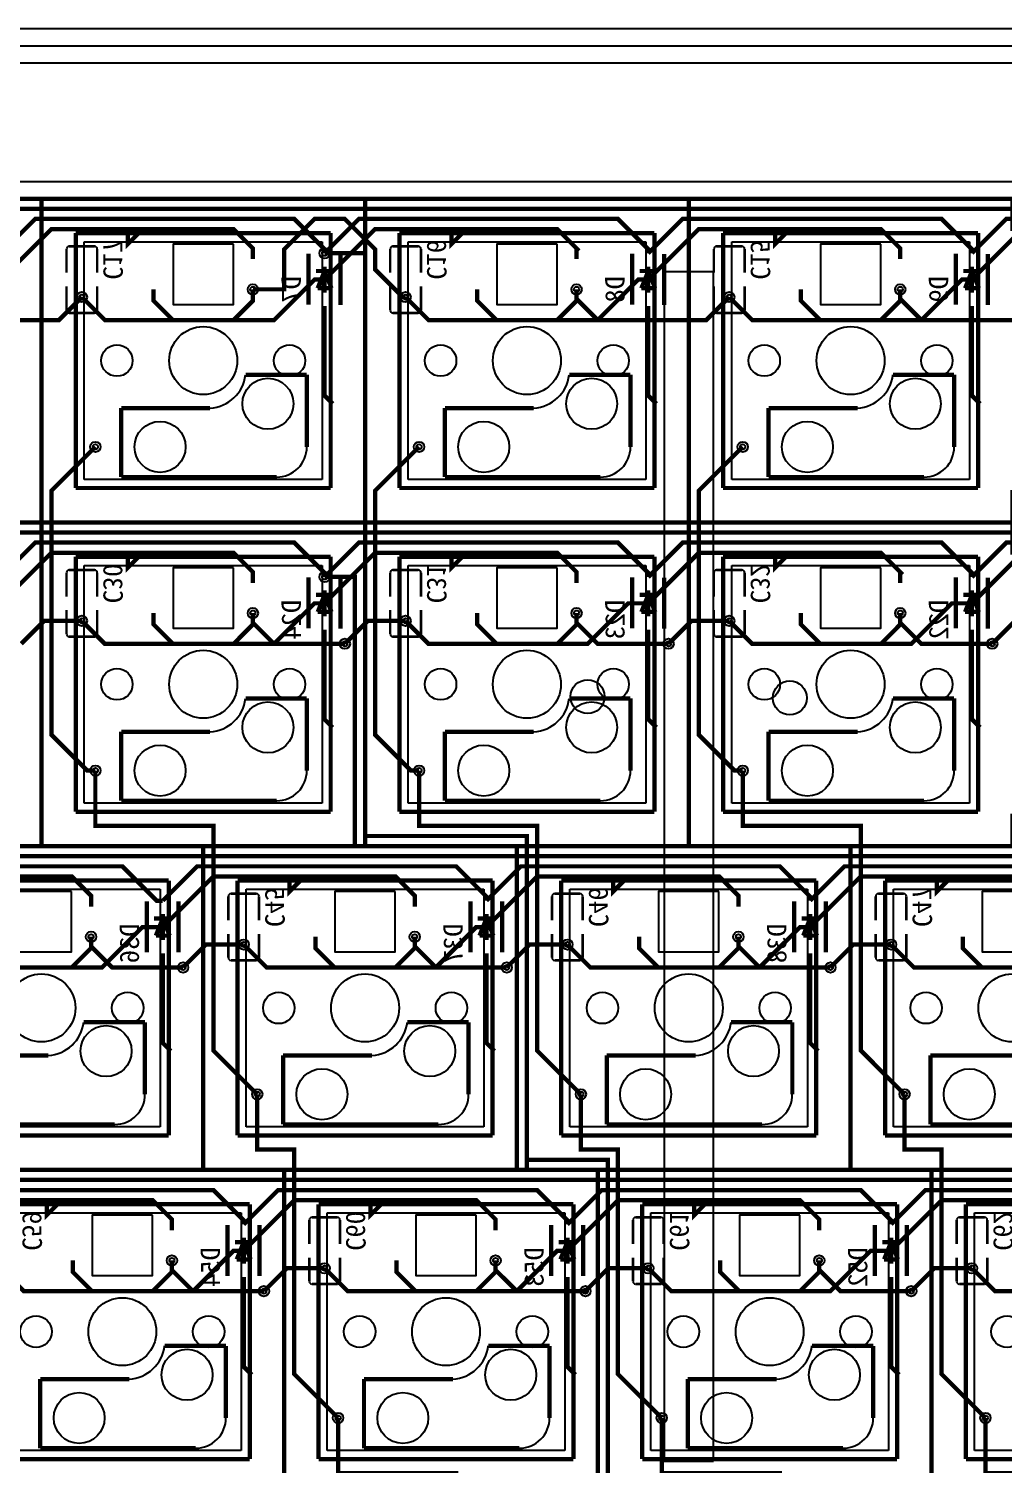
# Model space of a CAD drawing. Extents: x -401 to 1070, y -422 to 1263.
# Drawn here: x -277.2 to -219.9, y 740.5 to 825 of the extents above; entities that cross this region are included whole.
import ezdxf

# ---------------------------------------------------------------- set-up
doc = ezdxf.new("R2010")
doc.units = 0
doc.header["$MEASUREMENT"] = 0
for name, color, linetype, true_color in [('BoardOutLine', 6, 'Continuous', 0xff00ff), ('BottomLayer', 5, 'Continuous', 0x0000ff), ('BottomSilkLayer', 7, 'Continuous', 0x66cc33), ('Document', 7, 'Continuous', 0xffffff), ('Hole', 7, 'Continuous', 0x222222), ('Multi-Layer', 7, 'Continuous', 0xc0c0c0), ('TopLayer', 1, 'Continuous', 0xff0000), ('TopSilkLayer', 7, 'Continuous', 0xffcc00)]:
    doc.layers.add(name, color=color, linetype=linetype, true_color=true_color)

msp = doc.modelspace()

# ---------------------------------------------------------------- linework, layer by layer
at = {"linetype": 'Continuous'}
for p, q in [((-80.998, 825.002), (-395.809, 825.002)), ((-80.998, 825.002), (-395.809, 825.002)), ((-129.661, 825.002), (-395.809, 825.002)), ((-129.661, 825.002), (-395.809, 825.002)), ((-129.661, 825.002), (-395.809, 825.002)), ((-395.809, 824.003), (-80.998, 824.003)), ((-390.809, 816.003), (-129.661, 816.003)), ((-239.853, 810.692), (-239.853, 740.692)), ((-236.953, 810.692), (-239.853, 810.692)), ((-236.953, 740.692), (-236.953, 810.692)), ((-239.853, 740.692), (-236.953, 740.692))]:
    msp.add_line(p, q, dxfattribs=at)
at = {"color": 0}
for p, q in [((-395.809, 823.003), (-80.998, 823.003)), ((-86.002, 814.998), (-390.804, 814.998)), ((-86.002, 814.998), (-390.804, 814.998)), ((-86.002, 814.998), (-390.804, 814.998)), ((-273.975, 812.467), (-259.984, 812.467)), ((-273.975, 798.477), (-273.975, 812.467)), ((-259.984, 812.467), (-259.984, 798.477)), ((-254.924, 812.467), (-240.934, 812.467)), ((-254.924, 798.477), (-254.924, 812.467)), ((-240.934, 812.467), (-240.934, 798.477)), ((-235.874, 812.467), (-221.884, 812.467)), ((-235.874, 798.477), (-235.874, 812.467)), ((-221.884, 812.467), (-221.884, 798.477)), ((-259.984, 798.477), (-273.975, 798.477)), ((-240.934, 798.477), (-254.924, 798.477)), ((-221.884, 798.477), (-235.874, 798.477)), ((-273.975, 793.418), (-259.984, 793.418)), ((-273.975, 779.427), (-273.975, 793.418)), ((-259.984, 793.418), (-259.984, 779.427)), ((-254.924, 793.418), (-240.934, 793.418)), ((-254.924, 779.427), (-254.924, 793.418)), ((-240.934, 793.418), (-240.934, 779.427)), ((-235.874, 793.418), (-221.884, 793.418)), ((-235.874, 779.427), (-235.874, 793.418)), ((-221.884, 793.418), (-221.884, 779.427)), ((-259.984, 779.427), (-273.975, 779.427)), ((-240.934, 779.427), (-254.924, 779.427)), ((-221.884, 779.427), (-235.874, 779.427)), ((-283.5, 774.367), (-269.509, 774.367)), ((-269.509, 774.367), (-269.509, 760.377)), ((-264.45, 774.367), (-250.459, 774.367)), ((-264.45, 760.377), (-264.45, 774.367)), ((-250.459, 774.367), (-250.459, 760.377)), ((-245.399, 774.367), (-231.409, 774.367)), ((-245.399, 760.377), (-245.399, 774.367)), ((-231.409, 774.367), (-231.409, 760.377)), ((-226.349, 774.367), (-212.359, 774.367)), ((-226.349, 760.377), (-226.349, 774.367)), ((-269.509, 760.377), (-283.5, 760.377)), ((-250.459, 760.377), (-264.45, 760.377)), ((-231.409, 760.377), (-245.399, 760.377)), ((-212.359, 760.377), (-226.349, 760.377)), ((-278.736, 755.318), (-264.746, 755.318)), ((-264.746, 755.318), (-264.746, 741.327)), ((-259.686, 755.318), (-245.696, 755.318)), ((-259.686, 741.327), (-259.686, 755.318)), ((-245.696, 755.318), (-245.696, 741.327)), ((-240.636, 755.318), (-226.646, 755.318)), ((-240.636, 741.327), (-240.636, 755.318)), ((-226.646, 755.318), (-226.646, 741.327)), ((-221.586, 755.318), (-207.596, 755.318)), ((-221.586, 741.327), (-221.586, 755.318)), ((-264.746, 741.327), (-278.736, 741.327)), ((-245.696, 741.327), (-259.686, 741.327)), ((-226.646, 741.327), (-240.636, 741.327)), ((-207.596, 741.327), (-221.586, 741.327))]:
    msp.add_line(p, q, dxfattribs=at)
at = {"linetype": 'Continuous'}
for centre in [(-244.353, 785.692), (-232.453, 785.615)]:
    msp.add_circle(centre, 1, dxfattribs=at)
at = {"layer": 'BoardOutLine', "const_width": 0.254}
msp.add_lwpolyline([(-390.801, 814.997), (-390.801, 814.997), (-86.001, 814.997)], dxfattribs=at)
at = {"layer": 'BottomLayer', "const_width": 0.254}
for points in [[(-378.358, 811.442), (-375.397, 814.402), (-125.884, 814.402)], [(-278.883, 811.785), (-276.861, 813.807), (-261.619, 813.807), (-259.833, 812.021), (-259.833, 811.785)], [(-259.833, 811.785), (-257.81, 813.807), (-242.568, 813.807), (-240.782, 812.021), (-240.782, 811.785)], [(-240.782, 811.785), (-238.76, 813.807), (-223.518, 813.807), (-221.732, 812.021), (-221.732, 811.785)], [(-221.732, 811.785), (-219.71, 813.807), (-204.467, 813.807), (-202.681, 812.021), (-202.681, 811.785)], [(-288.948, 809.664), (-288.948, 808.989), (-287.813, 807.854), (-281.86, 807.854), (-279.478, 810.235), (-278.883, 810.235), (-275.906, 813.212), (-265.19, 813.212), (-264.056, 812.077), (-264.056, 811.442)], [(-269.898, 809.664), (-269.898, 808.989), (-268.762, 807.854), (-262.809, 807.854), (-260.428, 810.235), (-259.833, 810.235), (-256.856, 813.212), (-246.14, 813.212), (-244.949, 812.021), (-245.005, 811.965), (-245.005, 811.442)], [(-250.847, 809.664), (-250.847, 808.989), (-249.712, 807.854), (-243.759, 807.854), (-241.377, 810.235), (-240.782, 810.235), (-237.806, 813.212), (-227.09, 813.212), (-225.955, 812.077), (-225.955, 811.442)], [(-231.797, 809.664), (-231.797, 808.989), (-230.662, 807.854), (-224.708, 807.854), (-222.327, 810.235), (-221.732, 810.235), (-218.755, 813.212), (-208.039, 813.212), (-206.904, 812.077), (-206.904, 811.442)], [(-259.357, 802.933), (-259.833, 803.409), (-259.833, 808.685)], [(-240.306, 802.933), (-240.782, 803.409), (-240.782, 808.685)], [(-221.256, 802.933), (-221.732, 803.409), (-221.732, 808.685)], [(-378.358, 792.391), (-375.397, 795.352), (-106.834, 795.352)], [(-288.948, 790.613), (-288.948, 789.938), (-287.813, 788.803), (-282.455, 788.803), (-280.074, 791.185), (-278.883, 791.185), (-275.906, 794.161), (-265.19, 794.161), (-264.056, 793.026), (-264.056, 792.391)], [(-278.883, 792.735), (-276.861, 794.757), (-261.619, 794.757), (-259.833, 792.971), (-259.833, 792.735)], [(-269.898, 790.613), (-269.898, 789.939), (-268.762, 788.803), (-262.809, 788.803), (-260.428, 791.185), (-259.833, 791.185), (-256.856, 794.161), (-246.14, 794.161), (-245.005, 793.026), (-245.005, 792.391)], [(-259.833, 792.735), (-257.811, 794.757), (-242.568, 794.757), (-240.782, 792.971), (-240.782, 792.735)], [(-250.847, 790.613), (-250.847, 789.938), (-249.712, 788.803), (-244.354, 788.803), (-241.973, 791.185), (-240.782, 791.185), (-237.806, 794.161), (-227.09, 794.161), (-225.899, 792.971), (-225.955, 792.915), (-225.955, 792.391)], [(-240.782, 792.735), (-238.76, 794.757), (-223.518, 794.757), (-221.732, 792.971), (-221.732, 792.735)], [(-231.797, 790.613), (-231.797, 789.938), (-230.662, 788.803), (-225.304, 788.803), (-222.922, 791.185), (-221.732, 791.185), (-218.755, 794.161), (-208.039, 794.161), (-206.904, 793.026), (-206.904, 792.391)], [(-221.732, 792.735), (-219.71, 794.757), (-204.467, 794.757), (-202.681, 792.971), (-202.681, 792.735)], [(-274.12, 790.155), (-276.341, 790.155), (-277.692, 788.803)], [(-255.07, 790.155), (-257.291, 790.155), (-258.642, 788.803)], [(-236.02, 790.155), (-238.24, 790.155), (-239.592, 788.803)], [(-216.969, 790.155), (-219.19, 790.155), (-220.541, 788.803)], [(-259.357, 783.882), (-259.833, 784.358), (-259.833, 789.635)], [(-240.306, 783.882), (-240.782, 784.358), (-240.782, 789.635)], [(-221.256, 783.882), (-221.732, 784.358), (-221.732, 789.635)], [(-373.595, 773.341), (-370.635, 776.302), (-105.643, 776.302), (-105.643, 767.967)], [(-288.408, 773.684), (-286.386, 775.706), (-271.739, 775.706), (-269.717, 773.684), (-269.358, 773.684)], [(-269.358, 773.684), (-267.336, 775.706), (-252.093, 775.706), (-250.307, 773.92), (-250.307, 773.684)], [(-250.307, 773.684), (-248.285, 775.706), (-233.043, 775.706), (-231.257, 773.92), (-231.257, 773.684)], [(-231.257, 773.684), (-229.235, 775.706), (-213.993, 775.706), (-212.207, 773.92), (-212.207, 773.684)], [(-298.473, 771.563), (-298.473, 770.888), (-297.338, 769.753), (-291.98, 769.753), (-289.599, 772.134), (-288.408, 772.134), (-285.432, 775.111), (-274.716, 775.111), (-273.581, 773.976), (-273.581, 773.341)], [(-279.423, 771.563), (-279.423, 770.888), (-278.288, 769.753), (-272.93, 769.753), (-270.548, 772.134), (-269.358, 772.134), (-266.381, 775.111), (-255.665, 775.111), (-254.53, 773.976), (-254.53, 773.341)], [(-260.372, 771.563), (-260.372, 770.888), (-259.237, 769.753), (-253.284, 769.753), (-250.903, 772.134), (-250.307, 772.134), (-247.331, 775.111), (-236.615, 775.111), (-235.48, 773.976), (-235.48, 773.341)], [(-241.322, 771.563), (-241.322, 770.888), (-240.187, 769.753), (-234.234, 769.753), (-231.852, 772.134), (-231.257, 772.134), (-228.28, 775.111), (-217.564, 775.111), (-216.43, 773.976), (-216.43, 773.341)], [(-222.272, 771.563), (-222.272, 770.888), (-221.136, 769.753), (-215.183, 769.753), (-212.802, 772.134), (-212.207, 772.134), (-209.23, 775.111), (-198.514, 775.111), (-197.379, 773.976), (-197.379, 773.341)], [(-268.882, 764.832), (-269.358, 765.308), (-269.358, 770.584)], [(-264.595, 771.104), (-266.816, 771.104), (-268.167, 769.753)], [(-249.831, 764.832), (-250.307, 765.308), (-250.307, 770.584)], [(-245.545, 771.104), (-247.765, 771.104), (-249.117, 769.753)], [(-230.781, 764.832), (-231.257, 765.308), (-231.257, 770.584)], [(-226.494, 771.104), (-228.715, 771.104), (-230.066, 769.753)], [(-371.214, 754.29), (-368.253, 757.251), (-105.643, 757.251), (-105.643, 749.512)], [(-293.711, 752.512), (-293.711, 751.838), (-292.575, 750.703), (-287.218, 750.703), (-284.836, 753.084), (-283.646, 753.084), (-280.669, 756.061), (-269.953, 756.061), (-268.818, 754.925), (-268.818, 754.29)], [(-283.646, 754.634), (-281.623, 756.656), (-266.381, 756.656), (-264.595, 754.87), (-264.595, 754.634)], [(-274.66, 752.512), (-274.66, 751.838), (-273.525, 750.703), (-267.572, 750.703), (-265.19, 753.084), (-264.595, 753.084), (-261.619, 756.061), (-250.903, 756.061), (-249.768, 754.925), (-249.768, 754.29)], [(-264.595, 754.634), (-262.573, 756.656), (-247.331, 756.656), (-245.545, 754.87), (-245.545, 754.634)], [(-255.61, 752.512), (-255.61, 751.838), (-254.475, 750.703), (-248.521, 750.703), (-246.14, 753.084), (-245.545, 753.084), (-242.568, 756.061), (-231.852, 756.061), (-230.717, 754.926), (-230.717, 754.29)], [(-245.545, 754.634), (-243.523, 756.656), (-228.28, 756.656), (-226.494, 754.87), (-226.494, 754.634)], [(-236.559, 752.512), (-236.559, 751.838), (-235.424, 750.703), (-230.066, 750.703), (-227.685, 753.084), (-226.494, 753.084), (-223.518, 756.061), (-212.802, 756.061), (-211.667, 754.925), (-211.667, 754.29)], [(-226.494, 754.634), (-224.472, 756.656), (-209.23, 756.656), (-207.444, 754.87), (-207.444, 754.634)], [(-259.833, 752.054), (-262.053, 752.054), (-263.405, 750.703)], [(-240.782, 752.054), (-243.131, 752.054), (-244.483, 750.703)], [(-221.732, 752.054), (-223.952, 752.054), (-225.304, 750.703)], [(-264.119, 745.781), (-264.595, 746.257), (-264.595, 751.534)], [(-245.069, 745.781), (-245.545, 746.258), (-245.545, 751.534)], [(-226.018, 745.781), (-226.494, 746.257), (-226.494, 751.534)]]:
    msp.add_lwpolyline(points, dxfattribs=at)
at = {"layer": 'BottomSilkLayer', "const_width": 0.254}
for points in [[(-271.421, 812.966), (-270.786, 812.966), (-271.421, 812.331), (-271.421, 812.966)], [(-252.371, 812.966), (-251.736, 812.966), (-252.371, 812.331), (-252.371, 812.966)], [(-233.321, 812.966), (-232.686, 812.966), (-233.321, 812.331), (-233.321, 812.966)], [(-271.421, 793.915), (-270.786, 793.915), (-271.421, 793.28), (-271.421, 793.915)], [(-252.371, 793.915), (-251.736, 793.915), (-252.371, 793.28), (-252.371, 793.915)], [(-233.321, 793.915), (-232.686, 793.915), (-233.321, 793.28), (-233.321, 793.915)], [(-261.896, 774.865), (-261.261, 774.865), (-261.896, 774.23), (-261.896, 774.865)], [(-242.846, 774.865), (-242.211, 774.865), (-242.846, 774.23), (-242.846, 774.865)], [(-223.795, 774.865), (-223.16, 774.865), (-223.795, 774.23), (-223.795, 774.865)], [(-276.184, 755.814), (-275.549, 755.814), (-276.184, 755.179), (-276.184, 755.814)], [(-257.134, 755.814), (-256.499, 755.814), (-257.134, 755.179), (-257.134, 755.814)], [(-238.083, 755.814), (-237.448, 755.814), (-238.083, 755.179), (-238.083, 755.814)]]:
    msp.add_lwpolyline(points, close=True, dxfattribs=at)
at = {"layer": 'BottomSilkLayer'}
for points, const_width in [([(-275.024, 810.636), (-275.024, 810.636), (-275.024, 812.046)], 0.152), ([(-274.872, 812.199), (-274.872, 812.199), (-273.369, 812.199)], 0.152), ([(-273.217, 812.046), (-273.217, 812.046), (-273.217, 810.636)], 0.152), ([(-255.974, 810.636), (-255.974, 810.636), (-255.974, 812.046)], 0.152), ([(-255.821, 812.199), (-255.821, 812.199), (-254.319, 812.199)], 0.152), ([(-254.166, 812.046), (-254.166, 812.046), (-254.166, 810.636)], 0.152), ([(-236.923, 810.636), (-236.923, 810.636), (-236.923, 812.046)], 0.152), ([(-236.771, 812.199), (-236.771, 812.199), (-235.268, 812.199)], 0.152), ([(-235.116, 812.046), (-235.116, 812.046), (-235.116, 810.636)], 0.152), ([(-260.779, 811.755), (-260.779, 811.755), (-260.779, 808.755)], 0.254), ([(-259.833, 810.997), (-259.833, 810.997), (-259.833, 809.473)], 0.254), ([(-258.899, 811.742), (-258.899, 811.742), (-258.899, 808.742)], 0.254), ([(-241.729, 811.755), (-241.729, 811.755), (-241.729, 808.755)], 0.254), ([(-240.782, 810.997), (-240.782, 810.997), (-240.782, 809.473)], 0.254), ([(-239.849, 811.742), (-239.849, 811.742), (-239.849, 808.742)], 0.254), ([(-222.678, 811.755), (-222.678, 811.755), (-222.678, 808.755)], 0.254), ([(-221.732, 810.997), (-221.732, 810.997), (-221.732, 809.473)], 0.254), ([(-220.799, 811.742), (-220.799, 811.742), (-220.799, 808.742)], 0.254), ([(-260.341, 810.743), (-260.341, 810.743), (-259.325, 810.743)], 0.254), ([(-259.833, 810.743), (-259.833, 810.743), (-260.239, 809.727)], 0.254), ([(-259.426, 809.727), (-259.426, 809.727), (-259.833, 810.743)], 0.254), ([(-241.29, 810.743), (-241.29, 810.743), (-240.274, 810.743)], 0.254), ([(-240.782, 810.743), (-240.782, 810.743), (-241.189, 809.727)], 0.254), ([(-240.376, 809.727), (-240.376, 809.727), (-240.782, 810.743)], 0.254), ([(-222.24, 810.743), (-222.24, 810.743), (-221.224, 810.743)], 0.254), ([(-221.732, 810.743), (-221.732, 810.743), (-222.138, 809.727)], 0.254), ([(-221.325, 809.727), (-221.325, 809.727), (-221.732, 810.743)], 0.254), ([(-275.024, 809.834), (-275.024, 809.834), (-275.024, 808.424)], 0.152), ([(-273.217, 808.424), (-273.217, 808.424), (-273.217, 809.834)], 0.152), ([(-260.239, 809.727), (-260.239, 809.727), (-259.426, 809.727)], 0.254), ([(-255.974, 809.834), (-255.974, 809.834), (-255.974, 808.424)], 0.152), ([(-254.166, 808.424), (-254.166, 808.424), (-254.166, 809.834)], 0.152), ([(-241.189, 809.727), (-241.189, 809.727), (-240.376, 809.727)], 0.254), ([(-236.923, 809.834), (-236.923, 809.834), (-236.923, 808.424)], 0.152), ([(-235.116, 808.424), (-235.116, 808.424), (-235.116, 809.834)], 0.152), ([(-222.138, 809.727), (-222.138, 809.727), (-221.325, 809.727)], 0.254), ([(-274.872, 808.272), (-274.872, 808.272), (-273.369, 808.272)], 0.152), ([(-255.821, 808.272), (-255.821, 808.272), (-254.319, 808.272)], 0.152), ([(-236.771, 808.272), (-236.771, 808.272), (-235.268, 808.272)], 0.152), ([(-275.024, 791.586), (-275.024, 791.586), (-275.024, 792.996)], 0.152), ([(-274.872, 793.148), (-274.872, 793.148), (-273.369, 793.148)], 0.152), ([(-273.217, 792.996), (-273.217, 792.996), (-273.217, 791.586)], 0.152), ([(-260.779, 792.705), (-260.779, 792.705), (-260.779, 789.705)], 0.254), ([(-258.899, 792.691), (-258.899, 792.691), (-258.899, 789.691)], 0.254), ([(-255.974, 791.586), (-255.974, 791.586), (-255.974, 792.996)], 0.152), ([(-255.821, 793.148), (-255.821, 793.148), (-254.319, 793.148)], 0.152), ([(-254.166, 792.996), (-254.166, 792.996), (-254.166, 791.586)], 0.152), ([(-241.729, 792.705), (-241.729, 792.705), (-241.729, 789.705)], 0.254), ([(-239.849, 792.691), (-239.849, 792.691), (-239.849, 789.691)], 0.254), ([(-236.923, 791.586), (-236.923, 791.586), (-236.923, 792.996)], 0.152), ([(-236.771, 793.148), (-236.771, 793.148), (-235.268, 793.148)], 0.152), ([(-235.116, 792.996), (-235.116, 792.996), (-235.116, 791.586)], 0.152), ([(-222.678, 792.705), (-222.678, 792.705), (-222.678, 789.705)], 0.254), ([(-220.799, 792.691), (-220.799, 792.691), (-220.799, 789.691)], 0.254), ([(-260.341, 791.693), (-260.341, 791.693), (-259.325, 791.693)], 0.254), ([(-259.833, 791.693), (-259.833, 791.693), (-260.239, 790.677)], 0.254), ([(-259.833, 791.947), (-259.833, 791.947), (-259.833, 790.423)], 0.254), ([(-259.426, 790.677), (-259.426, 790.677), (-259.833, 791.693)], 0.254), ([(-241.29, 791.693), (-241.29, 791.693), (-240.274, 791.693)], 0.254), ([(-240.782, 791.693), (-240.782, 791.693), (-241.189, 790.677)], 0.254), ([(-240.782, 791.947), (-240.782, 791.947), (-240.782, 790.423)], 0.254), ([(-240.376, 790.677), (-240.376, 790.677), (-240.782, 791.693)], 0.254), ([(-222.24, 791.693), (-222.24, 791.693), (-221.224, 791.693)], 0.254), ([(-221.732, 791.693), (-221.732, 791.693), (-222.138, 790.677)], 0.254), ([(-221.732, 791.947), (-221.732, 791.947), (-221.732, 790.423)], 0.254), ([(-221.325, 790.677), (-221.325, 790.677), (-221.732, 791.693)], 0.254), ([(-275.024, 790.784), (-275.024, 790.784), (-275.024, 789.373)], 0.152), ([(-273.217, 789.373), (-273.217, 789.373), (-273.217, 790.784)], 0.152), ([(-260.239, 790.677), (-260.239, 790.677), (-259.426, 790.677)], 0.254), ([(-255.974, 790.784), (-255.974, 790.784), (-255.974, 789.373)], 0.152), ([(-254.166, 789.373), (-254.166, 789.373), (-254.166, 790.784)], 0.152), ([(-241.189, 790.677), (-241.189, 790.677), (-240.376, 790.677)], 0.254), ([(-236.923, 790.784), (-236.923, 790.784), (-236.923, 789.373)], 0.152), ([(-235.116, 789.373), (-235.116, 789.373), (-235.116, 790.784)], 0.152), ([(-222.138, 790.677), (-222.138, 790.677), (-221.325, 790.677)], 0.254), ([(-274.872, 789.221), (-274.872, 789.221), (-273.369, 789.221)], 0.152), ([(-255.821, 789.221), (-255.821, 789.221), (-254.319, 789.221)], 0.152), ([(-236.771, 789.221), (-236.771, 789.221), (-235.268, 789.221)], 0.152), ([(-265.499, 772.535), (-265.499, 772.535), (-265.499, 773.945)], 0.152), ([(-265.346, 774.098), (-265.346, 774.098), (-263.844, 774.098)], 0.152), ([(-263.692, 773.945), (-263.692, 773.945), (-263.692, 772.535)], 0.152), ([(-246.448, 772.535), (-246.448, 772.535), (-246.448, 773.945)], 0.152), ([(-246.296, 774.098), (-246.296, 774.098), (-244.794, 774.098)], 0.152), ([(-244.641, 773.945), (-244.641, 773.945), (-244.641, 772.535)], 0.152), ([(-227.398, 772.535), (-227.398, 772.535), (-227.398, 773.945)], 0.152), ([(-227.246, 774.098), (-227.246, 774.098), (-225.743, 774.098)], 0.152), ([(-225.591, 773.945), (-225.591, 773.945), (-225.591, 772.535)], 0.152), ([(-270.304, 773.654), (-270.304, 773.654), (-270.304, 770.654)], 0.254), ([(-268.425, 773.641), (-268.425, 773.641), (-268.425, 770.641)], 0.254), ([(-251.254, 773.654), (-251.254, 773.654), (-251.254, 770.654)], 0.254), ([(-249.374, 773.641), (-249.374, 773.641), (-249.374, 770.641)], 0.254), ([(-232.203, 773.654), (-232.203, 773.654), (-232.203, 770.654)], 0.254), ([(-230.324, 773.641), (-230.324, 773.641), (-230.324, 770.641)], 0.254), ([(-269.866, 772.642), (-269.866, 772.642), (-268.85, 772.642)], 0.254), ([(-269.358, 772.642), (-269.358, 772.642), (-269.764, 771.626)], 0.254), ([(-269.358, 772.896), (-269.358, 772.896), (-269.358, 771.372)], 0.254), ([(-268.951, 771.626), (-268.951, 771.626), (-269.358, 772.642)], 0.254), ([(-250.815, 772.642), (-250.815, 772.642), (-249.799, 772.642)], 0.254), ([(-250.307, 772.642), (-250.307, 772.642), (-250.714, 771.626)], 0.254), ([(-250.307, 772.896), (-250.307, 772.896), (-250.307, 771.372)], 0.254), ([(-249.901, 771.626), (-249.901, 771.626), (-250.307, 772.642)], 0.254), ([(-231.765, 772.642), (-231.765, 772.642), (-230.749, 772.642)], 0.254), ([(-231.257, 772.642), (-231.257, 772.642), (-231.663, 771.626)], 0.254), ([(-231.257, 772.896), (-231.257, 772.896), (-231.257, 771.372)], 0.254), ([(-230.851, 771.626), (-230.851, 771.626), (-231.257, 772.642)], 0.254), ([(-269.764, 771.626), (-269.764, 771.626), (-268.951, 771.626)], 0.254), ([(-265.499, 771.733), (-265.499, 771.733), (-265.499, 770.323)], 0.152), ([(-263.692, 770.323), (-263.692, 770.323), (-263.692, 771.733)], 0.152), ([(-250.714, 771.626), (-250.714, 771.626), (-249.901, 771.626)], 0.254), ([(-246.448, 771.733), (-246.448, 771.733), (-246.448, 770.323)], 0.152), ([(-244.641, 770.323), (-244.641, 770.323), (-244.641, 771.733)], 0.152), ([(-231.663, 771.626), (-231.663, 771.626), (-230.851, 771.626)], 0.254), ([(-227.398, 771.733), (-227.398, 771.733), (-227.398, 770.323)], 0.152), ([(-225.591, 770.323), (-225.591, 770.323), (-225.591, 771.733)], 0.152), ([(-265.346, 770.171), (-265.346, 770.171), (-263.844, 770.171)], 0.152), ([(-246.296, 770.171), (-246.296, 770.171), (-244.794, 770.171)], 0.152), ([(-227.246, 770.171), (-227.246, 770.171), (-225.743, 770.171)], 0.152), ([(-265.542, 754.604), (-265.542, 754.604), (-265.542, 751.604)], 0.254), ([(-263.662, 754.591), (-263.662, 754.591), (-263.662, 751.591)], 0.254), ([(-260.736, 753.485), (-260.736, 753.485), (-260.736, 754.895)], 0.152), ([(-260.584, 755.047), (-260.584, 755.047), (-259.081, 755.047)], 0.152), ([(-258.929, 754.895), (-258.929, 754.895), (-258.929, 753.485)], 0.152), ([(-246.491, 754.604), (-246.491, 754.604), (-246.491, 751.604)], 0.254), ([(-244.612, 754.591), (-244.612, 754.591), (-244.612, 751.591)], 0.254), ([(-241.686, 753.485), (-241.686, 753.485), (-241.686, 754.895)], 0.152), ([(-241.533, 755.047), (-241.533, 755.047), (-240.031, 755.047)], 0.152), ([(-239.879, 754.895), (-239.879, 754.895), (-239.879, 753.485)], 0.152), ([(-227.441, 754.604), (-227.441, 754.604), (-227.441, 751.604)], 0.254), ([(-225.561, 754.591), (-225.561, 754.591), (-225.561, 751.591)], 0.254), ([(-222.635, 753.485), (-222.635, 753.485), (-222.635, 754.895)], 0.152), ([(-222.483, 755.047), (-222.483, 755.047), (-220.981, 755.047)], 0.152), ([(-220.828, 754.895), (-220.828, 754.895), (-220.828, 753.485)], 0.152), ([(-265.103, 753.592), (-265.103, 753.592), (-264.087, 753.592)], 0.254), ([(-264.595, 753.592), (-264.595, 753.592), (-265.002, 752.576)], 0.254), ([(-264.595, 753.846), (-264.595, 753.846), (-264.595, 752.322)], 0.254), ([(-264.189, 752.576), (-264.189, 752.576), (-264.595, 753.592)], 0.254), ([(-246.053, 753.592), (-246.053, 753.592), (-245.037, 753.592)], 0.254), ([(-245.545, 753.592), (-245.545, 753.592), (-245.951, 752.576)], 0.254), ([(-245.545, 753.846), (-245.545, 753.846), (-245.545, 752.322)], 0.254), ([(-245.138, 752.576), (-245.138, 752.576), (-245.545, 753.592)], 0.254), ([(-227.002, 753.592), (-227.002, 753.592), (-225.986, 753.592)], 0.254), ([(-226.494, 753.592), (-226.494, 753.592), (-226.901, 752.576)], 0.254), ([(-226.494, 753.846), (-226.494, 753.846), (-226.494, 752.322)], 0.254), ([(-226.088, 752.576), (-226.088, 752.576), (-226.494, 753.592)], 0.254), ([(-265.002, 752.576), (-265.002, 752.576), (-264.189, 752.576)], 0.254), ([(-260.736, 752.683), (-260.736, 752.683), (-260.736, 751.273)], 0.152), ([(-258.929, 751.273), (-258.929, 751.273), (-258.929, 752.683)], 0.152), ([(-245.951, 752.576), (-245.951, 752.576), (-245.138, 752.576)], 0.254), ([(-241.686, 752.683), (-241.686, 752.683), (-241.686, 751.273)], 0.152), ([(-239.879, 751.273), (-239.879, 751.273), (-239.879, 752.683)], 0.152), ([(-226.901, 752.576), (-226.901, 752.576), (-226.088, 752.576)], 0.254), ([(-222.635, 752.683), (-222.635, 752.683), (-222.635, 751.273)], 0.152), ([(-220.828, 751.273), (-220.828, 751.273), (-220.828, 752.683)], 0.152), ([(-260.584, 751.12), (-260.584, 751.12), (-259.081, 751.12)], 0.152), ([(-241.533, 751.12), (-241.533, 751.12), (-240.031, 751.12)], 0.152), ([(-222.483, 751.12), (-222.483, 751.12), (-220.981, 751.12)], 0.152)]:
    msp.add_lwpolyline(points, dxfattribs=dict(at, const_width=const_width))
for centre, start, end in [((-274.872, 812.046), 90, 180), ((-273.369, 812.046), 0, 90), ((-255.821, 812.046), 90, 180), ((-254.319, 812.046), 0, 90), ((-236.771, 812.046), 90, 180), ((-235.268, 812.046), 0, 90), ((-274.872, 808.424), 180, 270), ((-273.369, 808.424), 270, 360), ((-255.821, 808.424), 180, 270), ((-254.319, 808.424), 270, 360), ((-236.771, 808.424), 180, 270), ((-235.268, 808.424), 270, 360), ((-274.872, 792.996), 90, 180), ((-273.369, 792.996), 0, 90), ((-255.821, 792.996), 90, 180), ((-254.319, 792.996), 0, 90), ((-236.771, 792.996), 90, 180), ((-235.268, 792.996), 0, 90), ((-274.872, 789.373), 180, 270), ((-273.369, 789.373), 270, 0), ((-255.821, 789.373), 180, 270), ((-254.319, 789.373), 270, 0), ((-236.771, 789.373), 180, 270), ((-235.268, 789.373), 270, 0), ((-265.346, 773.945), 90, 180), ((-263.844, 773.945), 0, 90), ((-246.296, 773.945), 90, 180), ((-244.794, 773.945), 0, 90), ((-227.246, 773.945), 90, 180), ((-225.743, 773.945), 0, 90), ((-265.346, 770.323), 180, 270), ((-263.844, 770.323), 270, 0), ((-246.296, 770.323), 180, 270), ((-244.794, 770.323), 270, 0), ((-227.246, 770.323), 180, 270), ((-225.743, 770.323), 270, 0), ((-260.584, 754.895), 90, 180), ((-259.081, 754.895), 0, 90), ((-241.533, 754.895), 90, 180), ((-240.031, 754.895), 0, 90), ((-222.483, 754.895), 90, 180), ((-220.981, 754.895), 0, 90), ((-260.584, 751.273), 180, 270), ((-259.081, 751.273), 270, 360), ((-241.533, 751.273), 180, 270), ((-240.031, 751.273), 270, 360), ((-222.483, 751.273), 180, 270), ((-220.981, 751.273), 270, 360)]:
    msp.add_arc(centre, 0.152, start, end, dxfattribs=at)
at = {"layer": 'Document', "const_width": 0.254}
for points in [[(-276.502, 795.948), (-295.552, 795.948), (-295.552, 814.998), (-276.502, 814.998)], [(-276.502, 814.998), (-276.502, 814.998), (-276.502, 795.948)], [(-257.451, 795.948), (-276.501, 795.948), (-276.501, 814.998), (-257.451, 814.998)], [(-257.451, 814.998), (-257.451, 814.998), (-257.451, 795.948)], [(-238.401, 795.948), (-257.451, 795.948), (-257.451, 814.998), (-238.401, 814.998)], [(-219.351, 795.948), (-238.401, 795.948), (-238.401, 814.998), (-219.351, 814.998)], [(-238.401, 814.998), (-238.401, 814.998), (-238.401, 795.948)], [(-264.487, 804.634), (-264.487, 804.634), (-260.88, 804.634)], [(-260.88, 804.634), (-260.88, 804.634), (-260.88, 800.393)], [(-245.437, 804.634), (-245.437, 804.634), (-241.83, 804.634)], [(-241.83, 804.634), (-241.83, 804.634), (-241.83, 800.393)], [(-226.386, 804.634), (-226.386, 804.634), (-222.78, 804.634)], [(-222.78, 804.634), (-222.78, 804.634), (-222.78, 800.393)], [(-271.802, 802.679), (-271.802, 802.679), (-271.802, 798.615)], [(-271.802, 802.679), (-271.802, 802.679), (-266.57, 802.679)], [(-252.752, 802.679), (-252.752, 802.679), (-252.752, 798.615)], [(-252.752, 802.679), (-252.752, 802.679), (-247.52, 802.679)], [(-233.702, 802.679), (-233.702, 802.679), (-233.702, 798.615)], [(-233.702, 802.679), (-233.702, 802.679), (-228.469, 802.679)], [(-262.658, 798.615), (-262.658, 798.615), (-271.802, 798.615)], [(-243.608, 798.615), (-243.608, 798.615), (-252.752, 798.615)], [(-224.558, 798.615), (-224.558, 798.615), (-233.702, 798.615)], [(-276.502, 776.897), (-295.552, 776.897), (-295.552, 795.947), (-276.502, 795.947)], [(-276.502, 795.947), (-276.502, 795.947), (-276.502, 776.897)], [(-257.451, 776.897), (-276.501, 776.897), (-276.501, 795.947), (-257.451, 795.947)], [(-238.401, 776.897), (-257.451, 776.897), (-257.451, 795.947), (-238.401, 795.947)], [(-257.451, 795.947), (-257.451, 795.947), (-257.451, 776.897)], [(-238.401, 795.947), (-238.401, 795.947), (-238.401, 776.897)], [(-219.351, 776.897), (-238.401, 776.897), (-238.401, 795.947), (-219.351, 795.947)], [(-264.487, 785.584), (-264.487, 785.584), (-260.88, 785.584)], [(-260.88, 785.584), (-260.88, 785.584), (-260.88, 781.342)], [(-245.437, 785.584), (-245.437, 785.584), (-241.83, 785.584)], [(-241.83, 785.584), (-241.83, 785.584), (-241.83, 781.342)], [(-226.386, 785.584), (-226.386, 785.584), (-222.78, 785.584)], [(-222.78, 785.584), (-222.78, 785.584), (-222.78, 781.342)], [(-271.802, 783.628), (-271.802, 783.628), (-271.802, 779.564)], [(-271.802, 783.628), (-271.802, 783.628), (-266.57, 783.628)], [(-252.752, 783.628), (-252.752, 783.628), (-252.752, 779.564)], [(-252.752, 783.628), (-252.752, 783.628), (-247.52, 783.628)], [(-233.702, 783.628), (-233.702, 783.628), (-233.702, 779.564)], [(-233.702, 783.628), (-233.702, 783.628), (-228.469, 783.628)], [(-262.658, 779.564), (-262.658, 779.564), (-271.802, 779.564)], [(-243.608, 779.564), (-243.608, 779.564), (-252.752, 779.564)], [(-224.558, 779.564), (-224.558, 779.564), (-233.702, 779.564)], [(-266.977, 757.847), (-286.027, 757.847), (-286.027, 776.897), (-266.977, 776.897)], [(-266.977, 776.897), (-266.977, 776.897), (-266.977, 757.847)], [(-247.926, 757.847), (-266.976, 757.847), (-266.976, 776.897), (-247.926, 776.897)], [(-228.876, 757.847), (-247.926, 757.847), (-247.926, 776.897), (-228.876, 776.897)], [(-247.926, 776.897), (-247.926, 776.897), (-247.926, 757.847)], [(-228.876, 776.897), (-228.876, 776.897), (-228.876, 757.847)], [(-209.825, 757.847), (-228.875, 757.847), (-228.875, 776.897), (-209.825, 776.897)], [(-274.012, 766.534), (-274.012, 766.534), (-270.406, 766.534)], [(-270.406, 766.534), (-270.406, 766.534), (-270.406, 762.292)], [(-254.962, 766.534), (-254.962, 766.534), (-251.355, 766.534)], [(-251.355, 766.534), (-251.355, 766.534), (-251.355, 762.292)], [(-235.912, 766.534), (-235.912, 766.534), (-232.305, 766.534)], [(-232.305, 766.534), (-232.305, 766.534), (-232.305, 762.292)], [(-281.328, 764.578), (-281.328, 764.578), (-276.095, 764.578)], [(-262.277, 764.578), (-262.277, 764.578), (-262.277, 760.514)], [(-262.277, 764.578), (-262.277, 764.578), (-257.045, 764.578)], [(-243.227, 764.578), (-243.227, 764.578), (-243.227, 760.514)], [(-243.227, 764.578), (-243.227, 764.578), (-237.994, 764.578)], [(-224.176, 764.578), (-224.176, 764.578), (-224.176, 760.514)], [(-224.176, 764.578), (-224.176, 764.578), (-218.944, 764.578)], [(-272.184, 760.514), (-272.184, 760.514), (-281.328, 760.514)], [(-253.133, 760.514), (-253.133, 760.514), (-262.277, 760.514)], [(-234.083, 760.514), (-234.083, 760.514), (-243.227, 760.514)], [(-215.032, 760.514), (-215.032, 760.514), (-224.176, 760.514)], [(-262.214, 738.796), (-281.264, 738.796), (-281.264, 757.846), (-262.214, 757.846)], [(-243.164, 738.796), (-262.214, 738.796), (-262.214, 757.846), (-243.164, 757.846)], [(-262.214, 757.846), (-262.214, 757.846), (-262.214, 738.796)], [(-243.164, 757.846), (-243.164, 757.846), (-243.164, 738.796)], [(-224.113, 738.796), (-243.163, 738.796), (-243.163, 757.846), (-224.113, 757.846)], [(-224.113, 757.846), (-224.113, 757.846), (-224.113, 738.796)], [(-205.063, 738.796), (-224.113, 738.796), (-224.113, 757.846), (-205.063, 757.846)], [(-269.25, 747.483), (-269.25, 747.483), (-265.643, 747.483)], [(-265.643, 747.483), (-265.643, 747.483), (-265.643, 743.241)], [(-250.199, 747.483), (-250.199, 747.483), (-246.593, 747.483)], [(-246.593, 747.483), (-246.593, 747.483), (-246.593, 743.241)], [(-231.149, 747.483), (-231.149, 747.483), (-227.542, 747.483)], [(-227.542, 747.483), (-227.542, 747.483), (-227.542, 743.241)], [(-276.565, 745.527), (-276.565, 745.527), (-276.565, 741.463)], [(-276.565, 745.527), (-276.565, 745.527), (-271.333, 745.527)], [(-257.515, 745.527), (-257.515, 745.527), (-257.515, 741.463)], [(-257.515, 745.527), (-257.515, 745.527), (-252.282, 745.527)], [(-238.464, 745.527), (-238.464, 745.527), (-238.464, 741.463)], [(-238.464, 745.527), (-238.464, 745.527), (-233.232, 745.527)], [(-267.421, 741.463), (-267.421, 741.463), (-276.565, 741.463)], [(-248.371, 741.463), (-248.371, 741.463), (-257.515, 741.463)], [(-229.32, 741.463), (-229.32, 741.463), (-238.464, 741.463)]]:
    msp.add_lwpolyline(points, dxfattribs=at)
at = {"layer": 'Document'}
for centre, radius, start, end in [((-266.691, 804.894), 2.219, 273.12162, 353.27606), ((-247.641, 804.894), 2.219, 273.12162, 353.27606), ((-228.59, 804.894), 2.219, 273.12162, 353.27606), ((-262.65, 800.384), 1.769, 270, 0.27868), ((-243.599, 800.384), 1.769, 270, 0.27868), ((-224.549, 800.384), 1.769, 270, 0.27868), ((-266.691, 785.844), 2.219, 273.12162, 353.27606), ((-247.641, 785.844), 2.219, 273.12162, 353.27606), ((-228.59, 785.844), 2.219, 273.12162, 353.27606), ((-262.65, 781.334), 1.769, 270, 0.27868), ((-243.599, 781.334), 1.769, 270, 0.27868), ((-224.549, 781.334), 1.769, 270, 0.27868), ((-276.216, 766.793), 2.219, 273.12162, 353.27606), ((-257.166, 766.793), 2.219, 273.12162, 353.27606), ((-238.115, 766.793), 2.219, 273.12162, 353.27606), ((-272.175, 762.283), 1.769, 270, 0.27868), ((-253.125, 762.283), 1.769, 270, 0.27868), ((-234.074, 762.283), 1.769, 270, 0.27868), ((-271.454, 747.743), 2.219, 273.12162, 353.27606), ((-252.403, 747.743), 2.219, 273.12162, 353.27606), ((-233.353, 747.743), 2.219, 273.12162, 353.27606), ((-267.412, 743.233), 1.769, 270, 0.27868), ((-248.362, 743.233), 1.769, 270, 0.27868), ((-229.312, 743.233), 1.769, 270, 0.27868)]:
    msp.add_arc(centre, radius, start, end, dxfattribs=at)
at = {"layer": 'Hole'}
for centre in [(-259.833, 811.785), (-264.056, 809.664), (-245.005, 809.664), (-225.955, 809.664), (-274.12, 809.205), (-255.07, 809.205), (-236.02, 809.205), (-273.327, 800.393), (-254.276, 800.393), (-235.226, 800.393), (-259.833, 792.735), (-274.12, 790.155), (-264.056, 790.613), (-255.07, 790.155), (-255.07, 790.155), (-245.005, 790.613), (-236.02, 790.155), (-225.955, 790.613), (-258.642, 788.803), (-239.592, 788.803), (-220.541, 788.803), (-273.327, 781.342), (-254.276, 781.342), (-235.226, 781.342), (-273.581, 771.563), (-254.53, 771.563), (-235.48, 771.563), (-264.595, 771.104), (-245.545, 771.104), (-226.494, 771.104), (-268.167, 769.753), (-249.117, 769.753), (-230.066, 769.753), (-263.801, 762.292), (-244.751, 762.292), (-225.701, 762.292), (-268.818, 752.512), (-259.833, 752.054), (-249.768, 752.512), (-240.782, 752.054), (-230.717, 752.512), (-221.732, 752.054), (-263.405, 750.703), (-244.483, 750.703), (-225.304, 750.703), (-259.039, 743.241), (-239.988, 743.241), (-220.938, 743.241)]:
    msp.add_circle(centre, 0.152, dxfattribs=at)
at = {"layer": 'Multi-Layer'}
for points in [[(-265.198, 812.331), (-268.754, 812.331), (-268.754, 808.775), (-265.198, 808.775)], [(-246.148, 812.331), (-249.704, 812.331), (-249.704, 808.775), (-246.148, 808.775)], [(-227.098, 812.331), (-230.654, 812.331), (-230.654, 808.775), (-227.098, 808.775)], [(-265.198, 793.28), (-268.754, 793.28), (-268.754, 789.724), (-265.198, 789.724)], [(-246.148, 793.28), (-249.704, 793.28), (-249.704, 789.724), (-246.148, 789.724)], [(-227.098, 793.28), (-230.654, 793.28), (-230.654, 789.724), (-227.098, 789.724)], [(-274.724, 774.23), (-278.28, 774.23), (-278.28, 770.674), (-274.724, 770.674)], [(-255.673, 774.23), (-259.229, 774.23), (-259.229, 770.674), (-255.673, 770.674)], [(-236.623, 774.23), (-240.179, 774.23), (-240.179, 770.674), (-236.623, 770.674)], [(-217.572, 774.23), (-221.128, 774.23), (-221.128, 770.674), (-217.572, 770.674)], [(-269.961, 755.179), (-273.517, 755.179), (-273.517, 751.623), (-269.961, 751.623)], [(-250.911, 755.179), (-254.467, 755.179), (-254.467, 751.623), (-250.911, 751.623)], [(-231.86, 755.179), (-235.416, 755.179), (-235.416, 751.623), (-231.86, 751.623)]]:
    msp.add_lwpolyline(points, close=True, dxfattribs=at)
for centre, radius in [((-259.833, 811.785), 0.305), ((-274.12, 809.205), 0.305), ((-264.056, 809.664), 0.305), ((-255.07, 809.205), 0.305), ((-245.005, 809.664), 0.305), ((-236.02, 809.205), 0.305), ((-225.955, 809.664), 0.305), ((-266.977, 805.473), 2), ((-247.926, 805.473), 2), ((-228.876, 805.473), 2), ((-272.057, 805.473), 0.925), ((-261.897, 805.473), 0.925), ((-253.006, 805.473), 0.925), ((-242.846, 805.473), 0.925), ((-233.956, 805.473), 0.925), ((-223.796, 805.473), 0.925), ((-263.167, 802.933), 1.5), ((-244.116, 802.933), 1.5), ((-225.066, 802.933), 1.5), ((-269.517, 800.393), 1.5), ((-250.466, 800.393), 1.5), ((-231.416, 800.393), 1.5), ((-273.327, 800.393), 0.305), ((-254.276, 800.393), 0.305), ((-235.226, 800.393), 0.305), ((-259.833, 792.735), 0.305), ((-264.056, 790.613), 0.305), ((-245.005, 790.613), 0.305), ((-225.955, 790.613), 0.305), ((-274.12, 790.155), 0.305), ((-255.07, 790.155), 0.305), ((-255.07, 790.155), 0.305), ((-236.02, 790.155), 0.305), ((-266.977, 786.422), 2), ((-258.642, 788.803), 0.305), ((-247.926, 786.422), 2), ((-239.592, 788.803), 0.305), ((-228.876, 786.422), 2), ((-220.541, 788.803), 0.305), ((-272.057, 786.422), 0.925), ((-261.897, 786.422), 0.925), ((-253.006, 786.422), 0.925), ((-242.846, 786.422), 0.925), ((-233.956, 786.422), 0.925), ((-223.796, 786.422), 0.925), ((-263.167, 783.882), 1.5), ((-244.116, 783.882), 1.5), ((-225.066, 783.882), 1.5), ((-269.517, 781.342), 1.5), ((-250.466, 781.342), 1.5), ((-231.416, 781.342), 1.5), ((-273.327, 781.342), 0.305), ((-254.276, 781.342), 0.305), ((-235.226, 781.342), 0.305), ((-273.581, 771.563), 0.305), ((-264.595, 771.104), 0.305), ((-254.53, 771.563), 0.305), ((-245.545, 771.104), 0.305), ((-235.48, 771.563), 0.305), ((-226.494, 771.104), 0.305), ((-268.167, 769.753), 0.305), ((-249.117, 769.753), 0.305), ((-230.066, 769.753), 0.305), ((-276.502, 767.372), 2), ((-257.451, 767.372), 2), ((-238.401, 767.372), 2), ((-219.351, 767.372), 2), ((-271.422, 767.372), 0.925), ((-262.531, 767.372), 0.925), ((-252.371, 767.372), 0.925), ((-243.481, 767.372), 0.925), ((-233.321, 767.372), 0.925), ((-224.431, 767.372), 0.925), ((-272.692, 764.832), 1.5), ((-253.641, 764.832), 1.5), ((-234.591, 764.832), 1.5), ((-259.991, 762.292), 1.5), ((-240.941, 762.292), 1.5), ((-221.891, 762.292), 1.5), ((-263.801, 762.292), 0.305), ((-244.751, 762.292), 0.305), ((-225.701, 762.292), 0.305), ((-268.818, 752.512), 0.305), ((-249.768, 752.512), 0.305), ((-230.717, 752.512), 0.305), ((-259.833, 752.054), 0.305), ((-240.782, 752.054), 0.305), ((-221.732, 752.054), 0.305), ((-271.739, 748.321), 2), ((-263.405, 750.703), 0.305), ((-252.689, 748.321), 2), ((-244.483, 750.703), 0.305), ((-233.638, 748.321), 2), ((-225.304, 750.703), 0.305), ((-276.819, 748.321), 0.925), ((-266.659, 748.321), 0.925), ((-257.769, 748.321), 0.925), ((-247.609, 748.321), 0.925), ((-238.718, 748.321), 0.925), ((-228.558, 748.321), 0.925), ((-219.668, 748.321), 0.925), ((-267.929, 745.781), 1.5), ((-248.879, 745.781), 1.5), ((-229.828, 745.781), 1.5), ((-274.279, 743.241), 1.5), ((-255.229, 743.241), 1.5), ((-236.178, 743.241), 1.5), ((-259.039, 743.241), 0.305), ((-239.988, 743.241), 0.305), ((-220.938, 743.241), 0.305)]:
    msp.add_circle(centre, radius, dxfattribs=at)
at = {"layer": 'TopLayer', "const_width": 0.254}
for points in [[(-255.069, 809.204), (-255.232, 809.204), (-256.857, 810.83), (-256.857, 812.021), (-258.643, 813.807), (-260.428, 813.807), (-262.214, 812.021), (-262.214, 809.664), (-264.056, 809.664)], [(-259.832, 811.785), (-257.452, 811.785), (-257.452, 777.492), (-247.927, 777.492), (-247.927, 758.442), (-243.164, 758.442), (-243.164, 739.392), (-233.639, 739.392), (-233.639, 713.197), (-225.9, 713.197), (-224.708, 714.388)], [(-283.106, 809.664), (-283.106, 809.1), (-281.86, 807.854), (-275.472, 807.854), (-274.12, 809.205)], [(-274.12, 809.205), (-272.769, 807.854), (-265.19, 807.854), (-264.056, 808.989), (-264.056, 809.664)], [(-255.07, 809.205), (-253.719, 807.854), (-246.14, 807.854), (-245.005, 808.989), (-245.005, 809.664)], [(-245.005, 809.664), (-245.005, 809.1), (-243.759, 807.854), (-237.371, 807.854), (-236.02, 809.205)], [(-236.02, 809.205), (-234.668, 807.854), (-227.09, 807.854), (-225.955, 808.989), (-225.955, 809.664)], [(-225.955, 809.664), (-225.955, 809.1), (-224.708, 807.854), (-218.32, 807.854), (-216.969, 809.205)], [(-273.327, 800.393), (-275.906, 797.813), (-275.906, 783.445), (-273.803, 781.342), (-273.327, 781.342)], [(-254.276, 800.393), (-256.856, 797.813), (-256.856, 783.445), (-254.753, 781.342), (-254.276, 781.342)], [(-235.226, 800.393), (-237.806, 797.813), (-237.806, 783.445), (-235.702, 781.342), (-235.226, 781.342)], [(-259.832, 792.735), (-258.046, 792.735), (-258.046, 776.898), (-248.521, 776.898), (-248.521, 757.845), (-243.758, 757.845), (-243.758, 738.795), (-234.233, 738.795), (-234.233, 712.397), (-225.509, 712.397), (-224.114, 713.792)], [(-274.12, 790.155), (-272.769, 788.803), (-265.19, 788.803), (-264.056, 789.938), (-264.056, 790.613)], [(-264.056, 790.613), (-264.056, 790.05), (-262.809, 788.803), (-258.642, 788.803)], [(-255.07, 790.155), (-253.719, 788.803), (-246.14, 788.803), (-245.005, 789.938), (-245.005, 790.613)], [(-245.005, 790.613), (-245.005, 790.05), (-243.759, 788.803), (-239.592, 788.803)], [(-236.02, 790.155), (-234.668, 788.803), (-227.09, 788.803), (-225.955, 789.939), (-225.955, 790.613)], [(-225.955, 790.613), (-225.955, 790.05), (-224.708, 788.803), (-220.541, 788.803)], [(-273.327, 781.342), (-273.327, 778.088), (-266.381, 778.088), (-266.381, 764.872), (-263.801, 762.292)], [(-254.276, 781.342), (-254.276, 778.088), (-247.331, 778.088), (-247.331, 764.872), (-244.751, 762.292)], [(-235.226, 781.342), (-235.226, 778.088), (-228.28, 778.088), (-228.28, 764.872), (-225.701, 762.292)], [(-283.646, 771.104), (-282.294, 769.753), (-274.716, 769.753), (-273.581, 770.888), (-273.581, 771.563)], [(-273.581, 771.563), (-273.581, 770.999), (-272.334, 769.753), (-268.167, 769.753)], [(-264.595, 771.104), (-263.244, 769.753), (-255.665, 769.753), (-254.53, 770.888), (-254.53, 771.563)], [(-254.53, 771.563), (-254.53, 770.999), (-253.284, 769.753), (-249.117, 769.753)], [(-245.545, 771.104), (-244.193, 769.753), (-236.615, 769.753), (-235.48, 770.888), (-235.48, 771.563)], [(-235.48, 771.563), (-235.48, 770.999), (-234.234, 769.753), (-230.066, 769.753)], [(-226.494, 771.104), (-225.143, 769.753), (-217.564, 769.753), (-216.43, 770.888), (-216.43, 771.563)], [(-263.801, 762.292), (-263.801, 759.037), (-261.619, 759.037), (-261.619, 745.821), (-259.039, 743.241)], [(-244.751, 762.292), (-244.751, 759.037), (-242.568, 759.037), (-242.568, 745.821), (-239.988, 743.241)], [(-225.701, 762.292), (-225.701, 759.037), (-223.518, 759.037), (-223.518, 745.821), (-220.938, 743.241)], [(-278.883, 752.054), (-277.532, 750.703), (-269.953, 750.703), (-268.818, 751.838), (-268.818, 752.512)], [(-268.818, 752.512), (-268.818, 751.949), (-267.572, 750.703), (-263.405, 750.703)], [(-259.833, 752.054), (-258.481, 750.703), (-250.903, 750.703), (-249.768, 751.838), (-249.768, 752.512)], [(-249.768, 752.512), (-249.768, 751.949), (-248.521, 750.703), (-244.354, 750.703)], [(-240.782, 752.054), (-239.431, 750.703), (-231.852, 750.703), (-230.717, 751.838), (-230.717, 752.512)], [(-230.717, 752.512), (-230.717, 751.949), (-229.471, 750.703), (-225.304, 750.703)], [(-221.732, 752.054), (-220.381, 750.703), (-212.802, 750.703), (-211.667, 751.838), (-211.667, 752.512)], [(-259.039, 743.241), (-259.039, 739.987), (-252.093, 739.987), (-252.093, 726.771), (-249.514, 724.191)], [(-239.988, 743.241), (-239.988, 739.987), (-233.043, 739.987), (-233.043, 726.771), (-230.463, 724.191)], [(-220.937, 743.24), (-220.937, 739.987), (-214.589, 739.987), (-214.589, 727.365), (-211.412, 724.19)]]:
    msp.add_lwpolyline(points, dxfattribs=at)
at = {"layer": 'TopSilkLayer', "const_width": 0.254}
for points in [[(-278.407, 814.998), (-276.502, 814.998), (-276.502, 813.093)], [(-276.501, 813.093), (-276.501, 814.998), (-274.596, 814.998)], [(-259.356, 814.998), (-257.451, 814.998), (-257.451, 813.093)], [(-257.451, 813.093), (-257.451, 814.998), (-255.546, 814.998)], [(-240.306, 814.998), (-238.401, 814.998), (-238.401, 813.093)], [(-238.401, 813.093), (-238.401, 814.998), (-236.496, 814.998)], [(-221.256, 814.998), (-219.351, 814.998), (-219.351, 813.093)], [(-274.476, 797.972), (-274.476, 797.972), (-274.476, 812.973)], [(-274.476, 812.973), (-274.476, 812.973), (-259.476, 812.973)], [(-259.476, 797.972), (-259.476, 797.972), (-259.476, 812.973)], [(-255.426, 797.972), (-255.426, 797.972), (-255.426, 812.973)], [(-255.426, 812.973), (-255.426, 812.973), (-240.426, 812.973)], [(-240.426, 797.972), (-240.426, 797.972), (-240.426, 812.973)], [(-236.376, 797.972), (-236.376, 797.972), (-236.376, 812.973)], [(-236.376, 812.973), (-236.376, 812.973), (-221.376, 812.973)], [(-221.376, 797.972), (-221.376, 797.972), (-221.376, 812.973)], [(-276.502, 797.853), (-276.502, 795.948), (-278.407, 795.948)], [(-274.596, 795.948), (-276.501, 795.948), (-276.501, 797.853)], [(-274.476, 797.972), (-274.476, 797.972), (-259.476, 797.972)], [(-257.451, 797.853), (-257.451, 795.948), (-259.356, 795.948)], [(-255.546, 795.948), (-257.451, 795.948), (-257.451, 797.853)], [(-255.426, 797.972), (-255.426, 797.972), (-240.426, 797.972)], [(-238.401, 797.853), (-238.401, 795.948), (-240.306, 795.948)], [(-236.496, 795.948), (-238.401, 795.948), (-238.401, 797.853)], [(-236.376, 797.972), (-236.376, 797.972), (-221.376, 797.972)], [(-219.351, 797.853), (-219.351, 795.948), (-221.256, 795.948)], [(-278.407, 795.947), (-276.502, 795.947), (-276.502, 794.042)], [(-276.501, 794.042), (-276.501, 795.947), (-274.596, 795.947)], [(-259.356, 795.947), (-257.451, 795.947), (-257.451, 794.042)], [(-257.451, 794.042), (-257.451, 795.947), (-255.546, 795.947)], [(-240.306, 795.947), (-238.401, 795.947), (-238.401, 794.042)], [(-238.401, 794.042), (-238.401, 795.947), (-236.496, 795.947)], [(-221.256, 795.947), (-219.351, 795.947), (-219.351, 794.042)], [(-274.476, 778.922), (-274.476, 778.922), (-274.476, 793.922)], [(-274.476, 793.922), (-274.476, 793.922), (-259.476, 793.922)], [(-259.476, 778.922), (-259.476, 778.922), (-259.476, 793.922)], [(-255.426, 778.922), (-255.426, 778.922), (-255.426, 793.922)], [(-255.426, 793.922), (-255.426, 793.922), (-240.426, 793.922)], [(-240.426, 778.922), (-240.426, 778.922), (-240.426, 793.922)], [(-236.376, 778.922), (-236.376, 778.922), (-236.376, 793.922)], [(-236.376, 793.922), (-236.376, 793.922), (-221.376, 793.922)], [(-221.376, 778.922), (-221.376, 778.922), (-221.376, 793.922)], [(-274.476, 778.922), (-274.476, 778.922), (-259.476, 778.922)], [(-255.426, 778.922), (-255.426, 778.922), (-240.426, 778.922)], [(-236.376, 778.922), (-236.376, 778.922), (-221.376, 778.922)], [(-276.502, 778.802), (-276.502, 776.897), (-278.407, 776.897)], [(-274.596, 776.897), (-276.501, 776.897), (-276.501, 778.802)], [(-257.451, 778.802), (-257.451, 776.897), (-259.356, 776.897)], [(-255.546, 776.897), (-257.451, 776.897), (-257.451, 778.802)], [(-238.401, 778.802), (-238.401, 776.897), (-240.306, 776.897)], [(-236.496, 776.897), (-238.401, 776.897), (-238.401, 778.802)], [(-219.351, 778.802), (-219.351, 776.897), (-221.256, 776.897)], [(-268.882, 776.897), (-266.977, 776.897), (-266.977, 774.992)], [(-266.976, 774.992), (-266.976, 776.897), (-265.071, 776.897)], [(-249.831, 776.897), (-247.926, 776.897), (-247.926, 774.992)], [(-247.926, 774.992), (-247.926, 776.897), (-246.021, 776.897)], [(-230.781, 776.897), (-228.876, 776.897), (-228.876, 774.992)], [(-228.875, 774.992), (-228.875, 776.897), (-226.97, 776.897)], [(-284.002, 774.872), (-284.002, 774.872), (-269.002, 774.872)], [(-269.002, 759.872), (-269.002, 759.872), (-269.002, 774.872)], [(-264.951, 759.872), (-264.951, 759.872), (-264.951, 774.872)], [(-264.951, 774.872), (-264.951, 774.872), (-249.951, 774.872)], [(-249.951, 759.872), (-249.951, 759.872), (-249.951, 774.872)], [(-245.901, 759.872), (-245.901, 759.872), (-245.901, 774.872)], [(-245.901, 774.872), (-245.901, 774.872), (-230.901, 774.872)], [(-230.901, 759.872), (-230.901, 759.872), (-230.901, 774.872)], [(-226.85, 759.872), (-226.85, 759.872), (-226.85, 774.872)], [(-226.85, 774.872), (-226.85, 774.872), (-211.85, 774.872)], [(-284.002, 759.872), (-284.002, 759.872), (-269.002, 759.872)], [(-266.977, 759.752), (-266.977, 757.847), (-268.882, 757.847)], [(-265.071, 757.847), (-266.976, 757.847), (-266.976, 759.752)], [(-264.951, 759.872), (-264.951, 759.872), (-249.951, 759.872)], [(-247.926, 759.752), (-247.926, 757.847), (-249.831, 757.847)], [(-246.021, 757.847), (-247.926, 757.847), (-247.926, 759.752)], [(-245.901, 759.872), (-245.901, 759.872), (-230.901, 759.872)], [(-228.876, 759.752), (-228.876, 757.847), (-230.781, 757.847)], [(-226.97, 757.847), (-228.875, 757.847), (-228.875, 759.752)], [(-226.85, 759.872), (-226.85, 759.872), (-211.85, 759.872)], [(-264.119, 757.846), (-262.214, 757.846), (-262.214, 755.941)], [(-262.214, 755.941), (-262.214, 757.846), (-260.309, 757.846)], [(-245.069, 757.846), (-243.164, 757.846), (-243.164, 755.941)], [(-243.163, 755.941), (-243.163, 757.846), (-241.258, 757.846)], [(-226.018, 757.846), (-224.113, 757.846), (-224.113, 755.941)], [(-224.113, 755.941), (-224.113, 757.846), (-222.208, 757.846)], [(-279.239, 755.821), (-279.239, 755.821), (-264.239, 755.821)], [(-264.239, 740.821), (-264.239, 740.821), (-264.239, 755.821)], [(-260.189, 740.821), (-260.189, 740.821), (-260.189, 755.821)], [(-260.189, 755.821), (-260.189, 755.821), (-245.189, 755.821)], [(-245.189, 740.821), (-245.189, 740.821), (-245.189, 755.821)], [(-241.138, 740.821), (-241.138, 740.821), (-241.138, 755.821)], [(-241.138, 755.821), (-241.138, 755.821), (-226.138, 755.821)], [(-226.138, 740.821), (-226.138, 740.821), (-226.138, 755.821)], [(-222.088, 740.821), (-222.088, 740.821), (-222.088, 755.821)], [(-222.088, 755.821), (-222.088, 755.821), (-207.088, 755.821)], [(-279.239, 740.821), (-279.239, 740.821), (-264.239, 740.821)], [(-262.214, 740.701), (-262.214, 738.796), (-264.119, 738.796)], [(-260.309, 738.796), (-262.214, 738.796), (-262.214, 740.701)], [(-260.189, 740.821), (-260.189, 740.821), (-245.189, 740.821)], [(-243.164, 740.701), (-243.164, 738.796), (-245.069, 738.796)], [(-241.258, 738.796), (-243.163, 738.796), (-243.163, 740.701)], [(-241.138, 740.821), (-241.138, 740.821), (-226.138, 740.821)], [(-224.113, 740.701), (-224.113, 738.796), (-226.018, 738.796)], [(-222.208, 738.796), (-224.113, 738.796), (-224.113, 740.701)], [(-222.088, 740.821), (-222.088, 740.821), (-207.088, 740.821)]]:
    msp.add_lwpolyline(points, dxfattribs=at)

# ---------------------------------------------------------------- texts
at = {"layer": 'BottomSilkLayer', "text_generation_flag": 2}
for s, rotation, p in [('C17', 270, (-272.85, 810.235)), ('C16', 270, (-253.8, 810.235)), ('C15', 270, (-234.749, 810.235)), ('D7', 90, (-261.229, 810.44)), ('D8', 90, (-242.179, 810.44)), ('D9', 90, (-223.129, 810.44)), ('C30', 270, (-272.851, 791.185)), ('C31', 270, (-253.8, 791.185)), ('C32', 270, (-234.75, 791.185)), ('D24', 90, (-261.229, 791.39)), ('D23', 90, (-242.179, 791.39)), ('D22', 90, (-223.129, 791.39)), ('C45', 270, (-263.325, 772.134)), ('C46', 270, (-244.275, 772.134)), ('C47', 270, (-225.225, 772.134)), ('D36', 90, (-270.755, 772.339)), ('D37', 90, (-251.704, 772.339)), ('D38', 90, (-232.654, 772.339)), ('C59', 270, (-277.613, 753.084)), ('C60', 270, (-258.563, 753.084)), ('C61', 270, (-239.512, 753.084)), ('C62', 270, (-220.462, 753.084)), ('D54', 90, (-265.992, 753.289)), ('D53', 90, (-246.942, 753.289)), ('D52', 90, (-227.891, 753.289))]:
    msp.add_text(s, height=1.143, rotation=rotation, dxfattribs=at).set_placement(p)

doc.saveas('drawing.dxf')
